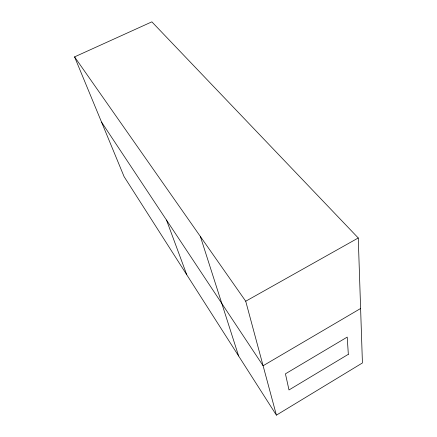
<?xml version="1.0" encoding="UTF-8"?>
<svg xmlns="http://www.w3.org/2000/svg" width="437" height="437" viewBox="0 0 437 437"><rect width="100%" height="100%" fill="white"/><g stroke="black" fill="none" stroke-linecap="round" stroke-linejoin="round"><path stroke-width="0.66" d="M276.403 415.15L362.426 362.956L358.258 237.979L151.858 21.85L74.574 56.886L124.092 176.624L276.403 415.15L245.72 301.224L74.574 56.886M360.612 308.495L263.096 365.753L101.542 122.103M245.72 301.224L358.258 237.979M166.502 220.073L186.774 274.786M200.381 236.499L238.613 355.969M348.333 354.309L288.994 389.957L285.432 373.826L347.213 337.102L348.333 354.309"/></g></svg>
